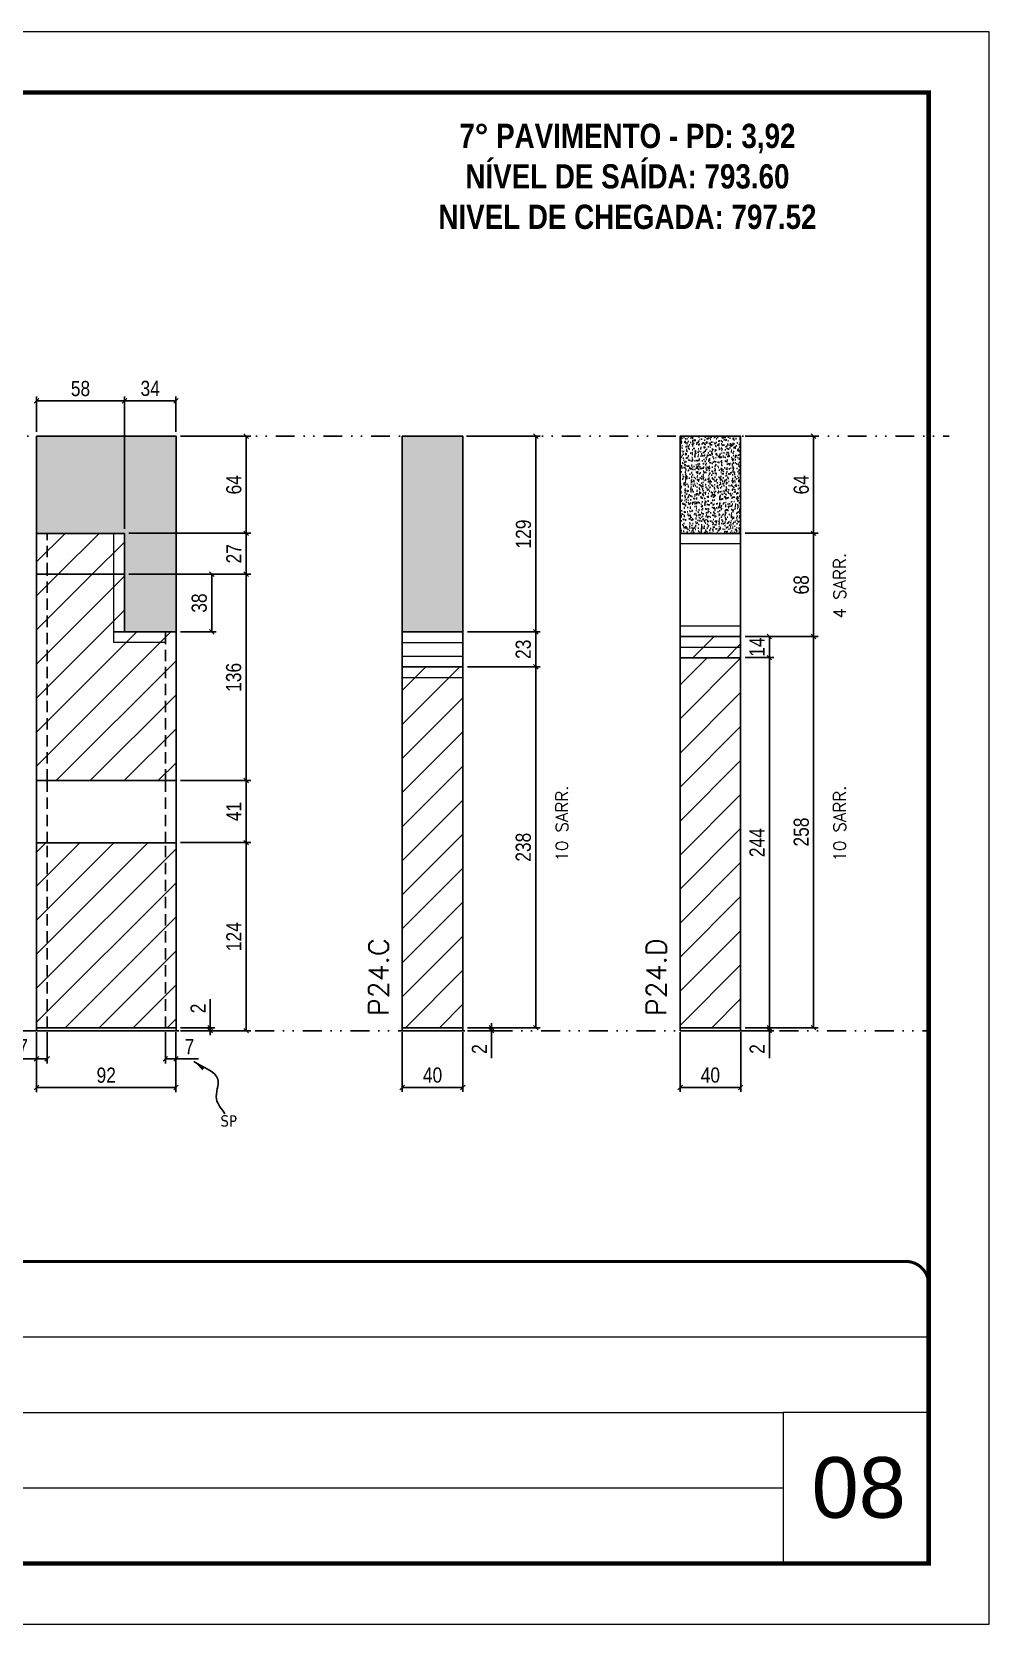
# Model space of a CAD drawing. Extents: x 28748 to 35002, y 14885 to 43501.
# Drawn here: x 34370 to 35002, y 41302 to 42352 of the extents above; entities that cross this region are included whole.
import ezdxf

# ---------------------------------------------------------------- set-up
doc = ezdxf.new("R2010")
doc.units = 0
for name, pattern in [('CONTINUO', [0]), ('DASHED', [0.75, 0.5, -0.25]), ('DIVIDE2', [0.625, 0.25, -0.125, 0, -0.125, 0, -0.125]), ('HIDDEN', [0.375, 0.25, -0.125])]:
    doc.linetypes.add(name, pattern=pattern)
for name, color, linetype, lineweight in [('CARIMBO', 255, 'Continuous', 9), ('Folhas', 255, 'Continuous', 9), ('Hachura', 251, 'Continuous', 9), ('Sarr 2.2x7', 40, 'Continuous', 9), ('SARRAFO DE PRESSAO', 251, 'DASHED', 9), ('Texto Seção', 7, 'Continuous', 15)]:
    doc.layers.add(name, color=color, linetype=linetype, lineweight=lineweight)
for name, color, linetype in [('COTA', 241, 'Continuous'), ('NOMENCLATURA', 7, 'Continuous'), ('Nível', 160, 'Continuous'), ('Painéis', 200, 'Continuous'), ('SARR_2.2x7', 40, 'Continuous'), ('Sarrafo de Pressão', 42, 'HIDDEN'), ('texto', 7, 'Continuous')]:
    doc.layers.add(name, color=color, linetype=linetype)
doc.styles.add('ARIAL', font='arial.ttf')
doc.styles.add('COTA TECNICA', font='techl___.ttf', dxfattribs={"height": 10})
doc.styles.add('COTA TECNICA-50', font='techl___.ttf', dxfattribs={"height": 10})
doc.styles.add('REGUA-120', font='ROMANS.shx', dxfattribs={"height": 15})
doc.styles.add('ROMANC', font='techb___.ttf', dxfattribs={"height": 2.5})
doc.styles.add('ROMANS', font='romans.shx')
doc.styles.get("Standard").update_dxf_attribs({"font": 'arial.ttf'})
doc.dimstyles.new('COTA PAINEL-50', dxfattribs={"dimtxt": 10, "dimasz": 3, "dimexe": 3, "dimexo": 3, "dimgap": 3, "dimtad": 1, "dimdec": 1, "dimzin": 12, "dimdsep": 46, "dimtxsty": 'COTA TECNICA-50', "dimblk1": 'OBLIQUE', "dimblk2": 'OBLIQUE', "dimsah": 1, "dimcen": 0.9, "dimclrd": 4, "dimclre": 4, "dimclrt": 240, "dimadec": 1, "dimazin": 3, "dimtfac": 1, "dimtdec": 1, "dimtmove": 0, "dimatfit": 3, "dimfxl": 1, "dimtolj": 1, "dimtzin": 12, "dimarcsym": 0})
doc.dimstyles.new('PAINEL', dxfattribs={"dimtxt": 10, "dimasz": 3, "dimexe": 3, "dimexo": 3, "dimgap": 3, "dimtad": 1, "dimdec": 1, "dimzin": 12, "dimdsep": 46, "dimtxsty": 'COTA TECNICA', "dimblk1": 'OBLIQUE', "dimblk2": 'OBLIQUE', "dimsah": 1, "dimcen": 0.9, "dimclrd": 4, "dimclre": 4, "dimclrt": 240, "dimadec": 1, "dimazin": 3, "dimtfac": 1, "dimtdec": 1, "dimtmove": 0, "dimatfit": 3, "dimfxl": 1, "dimtolj": 1, "dimtzin": 12, "dimarcsym": 0})
doc.dimstyles.get("Standard").update_dxf_attribs({"dimtxt": 0.18, "dimasz": 0.18, "dimexe": 0.18, "dimexo": 0.0625, "dimgap": 0.09, "dimtad": 0, "dimtih": 1, "dimtoh": 1, "dimdec": 4, "dimzin": 0, "dimdsep": 46, "dimtxsty": 'Standard', "dimcen": 0.09, "dimadec": 0, "dimazin": 0, "dimtfac": 1, "dimtdec": 4, "dimtofl": 0, "dimtmove": 0, "dimatfit": 3, "dimfxl": 1, "dimtolj": 1, "dimtzin": 0, "dimarcsym": 0})
pattern_1 = [(45, (-100272.658, 8260.539), (-11.2253202, 11.2253202), [])]
pattern_2 = [(45, (0, 41), (-11.22532, 11.22532), [])]

# ---------------------------------------------------------------- blocks, each defined once
blk = doc.blocks.new('9999999999')
at = {"color": 30, "linetype": 'CONTINUO'}
for p, q in [((98564.6, 34379.6), (99584, 34379.6)), ((98564.6, 34329.8), (99488, 34329.8)), ((99584, 34329.8), (99488, 34329.8)), ((99488, 34329.8), (99488, 34230.2)), ((98564.6, 34280), (99488, 34280))]:
    blk.add_line(p, q, dxfattribs=at)
at = {"color": 30, "linetype": 'CONTINUO', "const_width": 2}
blk.add_lwpolyline([(99584, 34230.2), (99584, 34414.4, 0.414214), (99569, 34429.4), (98229, 34429.4, 0.414214), (98214, 34414.4), (98214, 34245.2, 0.414214), (98229, 34230.2), (99584, 34230.2)], format="xyb", dxfattribs=at)
at = {"layer": 'Folhas'}
blk.add_lwpolyline([(98139, 34190.2), (99624, 34190.2), (99624, 35240.2), (98139, 35240.2)], close=True, dxfattribs=at)
at = {"layer": 'Folhas', "color": 30, "const_width": 3}
blk.add_lwpolyline([(98214, 34230.2), (99584, 34230.2), (99584, 35200.2), (98214, 35200.2)], close=True, dxfattribs=at)
blk = doc.blocks.new('_Oblique')
at = {"color": 0, "linetype": 'ByBlock', "lineweight": -2}
blk.add_line((-0.5, -0.5), (0.5, 0.5), dxfattribs=at)
blk = doc.blocks.new('*D225')
at = {"layer": 'COTA', "color": 4, "lineweight": -2, "transparency": 16777216}
for p, q in [((34373.3, 41692.5), (34373.3, 41653)), ((34465.3, 41692.5), (34465.3, 41653)), ((34373.3, 41656), (34465.3, 41656))]:
    blk.add_line(p, q, dxfattribs=at)
at = {"layer": 'Defpoints', "color": 0, "transparency": 16777216}
for p in [(34373.3, 41695.5), (34465.3, 41695.5), (34465.3, 41656)]:
    blk.add_point(p, dxfattribs=at)
at = {"layer": 'COTA', "color": 4, "lineweight": -2, "transparency": 16777216, "xscale": 3, "yscale": 3, "zscale": 3, "rotation": 180}
blk.add_blockref('_Oblique', (34373.3, 41656), dxfattribs=at)
at = {"layer": 'COTA', "color": 4, "lineweight": -2, "transparency": 16777216, "xscale": 3, "yscale": 3, "zscale": 3}
blk.add_blockref('_Oblique', (34465.3, 41656), dxfattribs=at)
at = {"layer": 'COTA', "color": 240, "transparency": 16777216, "insert": (34419.3, 41664.1), "char_height": 10, "attachment_point": 5, "style": 'COTA TECNICA'}
blk.add_mtext('\\A1;92', dxfattribs=at)
blk = doc.blocks.new('*D177')
at = {"layer": 'COTA', "color": 4, "lineweight": -2, "transparency": 16777216}
for p, q in [((34373.3, 41690.5), (34373.3, 41671.9)), ((34380.3, 41692.5), (34380.3, 41671.9)), ((34373.3, 41674.9), (34358.6, 41674.9)), ((34380.3, 41674.9), (34373.3, 41674.9))]:
    blk.add_line(p, q, dxfattribs=at)
at = {"layer": 'Defpoints', "color": 0, "transparency": 16777216}
for p in [(34373.3, 41693.5), (34380.3, 41695.5), (34373.3, 41674.9)]:
    blk.add_point(p, dxfattribs=at)
at = {"layer": 'COTA', "color": 4, "lineweight": -2, "transparency": 16777216, "xscale": 3, "yscale": 3, "zscale": 3, "rotation": 180}
blk.add_blockref('_Oblique', (34373.3, 41674.9), dxfattribs=at)
at = {"layer": 'COTA', "color": 4, "lineweight": -2, "transparency": 16777216, "xscale": 3, "yscale": 3, "zscale": 3}
blk.add_blockref('_Oblique', (34380.3, 41674.9), dxfattribs=at)
at = {"layer": 'COTA', "color": 240, "transparency": 16777216, "insert": (34364.5, 41683), "char_height": 10, "attachment_point": 5, "style": 'COTA TECNICA-50'}
blk.add_mtext('\\A1;7', dxfattribs=at)
blk = doc.blocks.new('*D178')
at = {"layer": 'COTA', "color": 4, "lineweight": -2, "transparency": 16777216}
for p, q in [((34458.3, 41692.5), (34458.3, 41671.9)), ((34465.3, 41690.5), (34465.3, 41671.9)), ((34458.3, 41674.9), (34465.3, 41674.9)), ((34465.3, 41674.9), (34480.1, 41674.9))]:
    blk.add_line(p, q, dxfattribs=at)
at = {"layer": 'Defpoints', "color": 0, "transparency": 16777216}
for p in [(34458.3, 41695.5), (34465.3, 41693.5), (34465.3, 41674.9)]:
    blk.add_point(p, dxfattribs=at)
at = {"layer": 'COTA', "color": 4, "lineweight": -2, "transparency": 16777216, "xscale": 3, "yscale": 3, "zscale": 3, "rotation": 180}
blk.add_blockref('_Oblique', (34458.3, 41674.9), dxfattribs=at)
at = {"layer": 'COTA', "color": 4, "lineweight": -2, "transparency": 16777216, "xscale": 3, "yscale": 3, "zscale": 3}
blk.add_blockref('_Oblique', (34465.3, 41674.9), dxfattribs=at)
at = {"layer": 'COTA', "color": 240, "transparency": 16777216, "insert": (34474.2, 41683), "char_height": 10, "attachment_point": 5, "style": 'COTA TECNICA-50'}
blk.add_mtext('\\A1;7', dxfattribs=at)
blk = doc.blocks.new('*D181')
at = {"layer": 'COTA', "color": 4, "lineweight": -2, "transparency": 16777216}
for p, q in [((34468.3, 41817.5), (34514.6, 41817.5)), ((34511.6, 41693.5), (34511.6, 41817.5)), ((34468.3, 41693.5), (34514.6, 41693.5))]:
    blk.add_line(p, q, dxfattribs=at)
at = {"layer": 'Defpoints', "color": 0, "transparency": 16777216}
for p in [(34465.3, 41817.5), (34511.6, 41817.5), (34465.3, 41693.5)]:
    blk.add_point(p, dxfattribs=at)
at = {"layer": 'COTA', "color": 4, "lineweight": -2, "transparency": 16777216, "xscale": 3, "yscale": 3, "zscale": 3}
for p, rotation in [((34511.6, 41817.5), 90), ((34511.6, 41693.5), 270)]:
    blk.add_blockref('_Oblique', p, dxfattribs=dict(at, rotation=rotation))
at = {"layer": 'COTA', "color": 240, "transparency": 16777216, "insert": (34503.5, 41755.5), "char_height": 10, "attachment_point": 5, "rotation": 90, "style": 'COTA TECNICA-50'}
blk.add_mtext('\\A1;124', dxfattribs=at)
blk = doc.blocks.new('*D182')
at = {"layer": 'COTA', "color": 4, "lineweight": -2, "transparency": 16777216}
for p, q in [((34487.9, 41695.5), (34487.9, 41714.3)), ((34468.3, 41695.5), (34490.9, 41695.5)), ((34468.3, 41693.5), (34490.9, 41693.5)), ((34487.9, 41693.5), (34487.9, 41695.5)), ((34487.9, 41693.5), (34487.9, 41690.5))]:
    blk.add_line(p, q, dxfattribs=at)
at = {"layer": 'Defpoints', "color": 0, "transparency": 16777216}
for p in [(34465.3, 41695.5), (34465.3, 41693.5), (34487.9, 41693.5)]:
    blk.add_point(p, dxfattribs=at)
at = {"layer": 'COTA', "color": 4, "lineweight": -2, "transparency": 16777216, "xscale": 3, "yscale": 3, "zscale": 3}
for p, rotation in [((34487.9, 41695.5), 270), ((34487.9, 41693.5), 90)]:
    blk.add_blockref('_Oblique', p, dxfattribs=dict(at, rotation=rotation))
at = {"layer": 'COTA', "color": 240, "transparency": 16777216, "insert": (34479.9, 41708.2), "char_height": 10, "attachment_point": 5, "rotation": 90, "style": 'COTA TECNICA-50'}
blk.add_mtext('\\A1;2', dxfattribs=at)
blk = doc.blocks.new('*D1444')
at = {"layer": 'COTA', "color": 4, "linetype": 'ByBlock', "lineweight": -2, "transparency": 16777216}
for p, q in [((34468.3, 41994.5), (34514.6, 41994.5)), ((34511.6, 41858.5), (34511.6, 41994.5)), ((34468.3, 41858.5), (34514.6, 41858.5))]:
    blk.add_line(p, q, dxfattribs=at)
at = {"layer": 'Defpoints', "color": 0, "linetype": 'ByBlock', "transparency": 16777216}
for p in [(34465.3, 41994.5), (34511.6, 41994.5), (34465.3, 41858.5)]:
    blk.add_point(p, dxfattribs=at)
at = {"layer": 'COTA', "color": 4, "linetype": 'ByBlock', "lineweight": -2, "transparency": 16777216, "xscale": 3, "yscale": 3, "zscale": 3}
for p, rotation in [((34511.6, 41994.5), 90), ((34511.6, 41858.5), 270)]:
    blk.add_blockref('_Oblique', p, dxfattribs=dict(at, rotation=rotation))
at = {"layer": 'COTA', "color": 240, "linetype": 'ByBlock', "transparency": 16777216, "insert": (34503.4, 41926.5), "char_height": 10, "attachment_point": 5, "rotation": 90, "style": 'COTA TECNICA'}
blk.add_mtext('\\A1;136', dxfattribs=at)
blk = doc.blocks.new('*D186')
at = {"layer": 'COTA', "color": 4, "lineweight": -2, "transparency": 16777216}
for p, q in [((34614.6, 41692.5), (34614.6, 41653.1)), ((34654.6, 41692.5), (34654.6, 41653.1)), ((34614.6, 41656.1), (34654.6, 41656.1))]:
    blk.add_line(p, q, dxfattribs=at)
at = {"layer": 'Defpoints', "color": 0, "transparency": 16777216}
for p in [(34614.6, 41695.5), (34654.6, 41695.5), (34654.6, 41656.1)]:
    blk.add_point(p, dxfattribs=at)
at = {"layer": 'COTA', "color": 4, "lineweight": -2, "transparency": 16777216, "xscale": 3, "yscale": 3, "zscale": 3, "rotation": 180}
blk.add_blockref('_Oblique', (34614.6, 41656.1), dxfattribs=at)
at = {"layer": 'COTA', "color": 4, "lineweight": -2, "transparency": 16777216, "xscale": 3, "yscale": 3, "zscale": 3}
blk.add_blockref('_Oblique', (34654.6, 41656.1), dxfattribs=at)
at = {"layer": 'COTA', "color": 240, "transparency": 16777216, "insert": (34634.6, 41664.2), "char_height": 10, "attachment_point": 5, "style": 'COTA TECNICA'}
blk.add_mtext('\\A1;40', dxfattribs=at)
blk = doc.blocks.new('*D187')
at = {"layer": 'COTA', "color": 4, "lineweight": -2, "transparency": 16777216}
for p, q in [((34657.6, 42085.5), (34705.7, 42085.5)), ((34702.7, 41956.5), (34702.7, 42085.5)), ((34657.6, 41956.5), (34705.7, 41956.5))]:
    blk.add_line(p, q, dxfattribs=at)
at = {"layer": 'Defpoints', "color": 0, "transparency": 16777216}
for p in [(34654.6, 42085.5), (34702.7, 42085.5), (34654.6, 41956.5)]:
    blk.add_point(p, dxfattribs=at)
at = {"layer": 'COTA', "color": 4, "lineweight": -2, "transparency": 16777216, "xscale": 3, "yscale": 3, "zscale": 3}
for p, rotation in [((34702.7, 42085.5), 90), ((34702.7, 41956.5), 270)]:
    blk.add_blockref('_Oblique', p, dxfattribs=dict(at, rotation=rotation))
at = {"layer": 'COTA', "color": 240, "transparency": 16777216, "insert": (34694.6, 42021), "char_height": 10, "attachment_point": 5, "rotation": 90, "style": 'COTA TECNICA'}
blk.add_mtext('\\A1;129', dxfattribs=at)
blk = doc.blocks.new('*D188')
at = {"layer": 'COTA', "color": 4, "linetype": 'ByBlock', "lineweight": -2, "transparency": 16777216}
for p, q in [((34657.6, 41933.5), (34705.7, 41933.5)), ((34702.7, 41695.5), (34702.7, 41933.5)), ((34657.6, 41695.5), (34705.7, 41695.5))]:
    blk.add_line(p, q, dxfattribs=at)
at = {"layer": 'Defpoints', "color": 0, "linetype": 'ByBlock', "transparency": 16777216}
for p in [(34654.6, 41933.5), (34702.7, 41933.5), (34654.6, 41695.5)]:
    blk.add_point(p, dxfattribs=at)
at = {"layer": 'COTA', "color": 4, "linetype": 'ByBlock', "lineweight": -2, "transparency": 16777216, "xscale": 3, "yscale": 3, "zscale": 3}
for p, rotation in [((34702.7, 41933.5), 90), ((34702.7, 41695.5), 270)]:
    blk.add_blockref('_Oblique', p, dxfattribs=dict(at, rotation=rotation))
at = {"layer": 'COTA', "color": 240, "linetype": 'ByBlock', "transparency": 16777216, "insert": (34694.5, 41814.5), "char_height": 10, "attachment_point": 5, "rotation": 90, "style": 'COTA TECNICA'}
blk.add_mtext('\\A1;238', dxfattribs=at)
blk = doc.blocks.new('*D1445')
at = {"layer": 'COTA', "color": 4, "linetype": 'ByBlock', "lineweight": -2, "transparency": 16777216}
for p, q in [((34673.5, 41695.5), (34673.5, 41698.5)), ((34657.6, 41695.5), (34676.5, 41695.5)), ((34657.6, 41693.5), (34676.5, 41693.5)), ((34673.5, 41695.5), (34673.5, 41693.5)), ((34673.5, 41693.5), (34673.5, 41675.3))]:
    blk.add_line(p, q, dxfattribs=at)
at = {"layer": 'Defpoints', "color": 0, "linetype": 'ByBlock', "transparency": 16777216}
for p in [(34654.6, 41695.5), (34654.6, 41693.5), (34673.5, 41693.5)]:
    blk.add_point(p, dxfattribs=at)
at = {"layer": 'COTA', "color": 4, "linetype": 'ByBlock', "lineweight": -2, "transparency": 16777216, "xscale": 3, "yscale": 3, "zscale": 3}
for p, rotation in [((34673.5, 41695.5), 270), ((34673.5, 41693.5), 90)]:
    blk.add_blockref('_Oblique', p, dxfattribs=dict(at, rotation=rotation))
at = {"layer": 'COTA', "color": 240, "linetype": 'ByBlock', "transparency": 16777216, "insert": (34665.5, 41681.4), "char_height": 10, "attachment_point": 5, "rotation": 90, "style": 'COTA TECNICA'}
blk.add_mtext('\\A1;2', dxfattribs=at)
blk = doc.blocks.new('*D189')
at = {"layer": 'COTA', "color": 4, "lineweight": -2, "transparency": 16777216}
for p, q in [((34797.9, 41692.5), (34797.9, 41653.1)), ((34837.9, 41692.5), (34837.9, 41653.1)), ((34797.9, 41656.1), (34837.9, 41656.1))]:
    blk.add_line(p, q, dxfattribs=at)
at = {"layer": 'Defpoints', "color": 0, "transparency": 16777216}
for p in [(34797.9, 41695.5), (34837.9, 41695.5), (34837.9, 41656.1)]:
    blk.add_point(p, dxfattribs=at)
at = {"layer": 'COTA', "color": 4, "lineweight": -2, "transparency": 16777216, "xscale": 3, "yscale": 3, "zscale": 3, "rotation": 180}
blk.add_blockref('_Oblique', (34797.9, 41656.1), dxfattribs=at)
at = {"layer": 'COTA', "color": 4, "lineweight": -2, "transparency": 16777216, "xscale": 3, "yscale": 3, "zscale": 3}
blk.add_blockref('_Oblique', (34837.9, 41656.1), dxfattribs=at)
at = {"layer": 'COTA', "color": 240, "transparency": 16777216, "insert": (34817.9, 41664.2), "char_height": 10, "attachment_point": 5, "style": 'COTA TECNICA'}
blk.add_mtext('\\A1;40', dxfattribs=at)
blk = doc.blocks.new('*D190')
at = {"layer": 'COTA', "color": 4, "lineweight": -2, "transparency": 16777216}
for p, q in [((34840.9, 42085.5), (34889, 42085.5)), ((34886, 42021.5), (34886, 42085.5)), ((34840.9, 42021.5), (34889, 42021.5))]:
    blk.add_line(p, q, dxfattribs=at)
at = {"layer": 'Defpoints', "color": 0, "transparency": 16777216}
for p in [(34837.9, 42085.5), (34886, 42085.5), (34837.9, 42021.5)]:
    blk.add_point(p, dxfattribs=at)
at = {"layer": 'COTA', "color": 4, "lineweight": -2, "transparency": 16777216, "xscale": 3, "yscale": 3, "zscale": 3}
for p, rotation in [((34886, 42085.5), 90), ((34886, 42021.5), 270)]:
    blk.add_blockref('_Oblique', p, dxfattribs=dict(at, rotation=rotation))
at = {"layer": 'COTA', "color": 240, "transparency": 16777216, "insert": (34877.9, 42053.5), "char_height": 10, "attachment_point": 5, "rotation": 90, "style": 'COTA TECNICA'}
blk.add_mtext('\\A1;64', dxfattribs=at)
blk = doc.blocks.new('*D191')
at = {"layer": 'COTA', "color": 4, "linetype": 'ByBlock', "lineweight": -2, "transparency": 16777216}
for p, q in [((34840.9, 41953.5), (34889, 41953.5)), ((34886, 41695.5), (34886, 41953.5)), ((34840.9, 41695.5), (34889, 41695.5))]:
    blk.add_line(p, q, dxfattribs=at)
at = {"layer": 'Defpoints', "color": 0, "linetype": 'ByBlock', "transparency": 16777216}
for p in [(34837.9, 41953.5), (34886, 41953.5), (34837.9, 41695.5)]:
    blk.add_point(p, dxfattribs=at)
at = {"layer": 'COTA', "color": 4, "linetype": 'ByBlock', "lineweight": -2, "transparency": 16777216, "xscale": 3, "yscale": 3, "zscale": 3}
for p, rotation in [((34886, 41953.5), 90), ((34886, 41695.5), 270)]:
    blk.add_blockref('_Oblique', p, dxfattribs=dict(at, rotation=rotation))
at = {"layer": 'COTA', "color": 240, "linetype": 'ByBlock', "transparency": 16777216, "insert": (34877.9, 41824.5), "char_height": 10, "attachment_point": 5, "rotation": 90, "style": 'COTA TECNICA'}
blk.add_mtext('\\A1;258', dxfattribs=at)
blk = doc.blocks.new('*D1446')
at = {"layer": 'COTA', "color": 4, "linetype": 'ByBlock', "lineweight": -2, "transparency": 16777216}
for p, q in [((34856.8, 41695.5), (34856.8, 41698.5)), ((34840.9, 41695.5), (34859.8, 41695.5)), ((34840.9, 41693.5), (34859.8, 41693.5)), ((34856.8, 41695.5), (34856.8, 41693.5)), ((34856.8, 41693.5), (34856.8, 41675.3))]:
    blk.add_line(p, q, dxfattribs=at)
at = {"layer": 'Defpoints', "color": 0, "linetype": 'ByBlock', "transparency": 16777216}
for p in [(34837.9, 41695.5), (34837.9, 41693.5), (34856.8, 41693.5)]:
    blk.add_point(p, dxfattribs=at)
at = {"layer": 'COTA', "color": 4, "linetype": 'ByBlock', "lineweight": -2, "transparency": 16777216, "xscale": 3, "yscale": 3, "zscale": 3}
for p, rotation in [((34856.8, 41695.5), 270), ((34856.8, 41693.5), 90)]:
    blk.add_blockref('_Oblique', p, dxfattribs=dict(at, rotation=rotation))
at = {"layer": 'COTA', "color": 240, "linetype": 'ByBlock', "transparency": 16777216, "insert": (34848.8, 41681.4), "char_height": 10, "attachment_point": 5, "rotation": 90, "style": 'COTA TECNICA'}
blk.add_mtext('\\A1;2', dxfattribs=at)
blk = doc.blocks.new('*D1447')
at = {"layer": 'COTA', "color": 4, "linetype": 'ByBlock', "lineweight": -2, "transparency": 16777216}
for p, q in [((34840.9, 41939.5), (34859.8, 41939.5)), ((34856.8, 41695.5), (34856.8, 41939.5)), ((34840.9, 41695.5), (34859.8, 41695.5))]:
    blk.add_line(p, q, dxfattribs=at)
at = {"layer": 'Defpoints', "color": 0, "linetype": 'ByBlock', "transparency": 16777216}
for p in [(34837.9, 41939.5), (34856.8, 41939.5), (34837.9, 41695.5)]:
    blk.add_point(p, dxfattribs=at)
at = {"layer": 'COTA', "color": 4, "linetype": 'ByBlock', "lineweight": -2, "transparency": 16777216, "xscale": 3, "yscale": 3, "zscale": 3}
for p, rotation in [((34856.8, 41939.5), 90), ((34856.8, 41695.5), 270)]:
    blk.add_blockref('_Oblique', p, dxfattribs=dict(at, rotation=rotation))
at = {"layer": 'COTA', "color": 240, "linetype": 'ByBlock', "transparency": 16777216, "insert": (34848.7, 41817.5), "char_height": 10, "attachment_point": 5, "rotation": 90, "style": 'COTA TECNICA'}
blk.add_mtext('\\A1;244', dxfattribs=at)
blk = doc.blocks.new('*D1448')
at = {"layer": 'COTA', "color": 4, "linetype": 'ByBlock', "lineweight": -2, "transparency": 16777216}
for p, q in [((34840.9, 41953.5), (34859.8, 41953.5)), ((34856.8, 41939.5), (34856.8, 41953.5)), ((34840.9, 41939.5), (34859.8, 41939.5))]:
    blk.add_line(p, q, dxfattribs=at)
at = {"layer": 'Defpoints', "color": 0, "linetype": 'ByBlock', "transparency": 16777216}
for p in [(34837.9, 41953.5), (34856.8, 41953.5), (34837.9, 41939.5)]:
    blk.add_point(p, dxfattribs=at)
at = {"layer": 'COTA', "color": 4, "linetype": 'ByBlock', "lineweight": -2, "transparency": 16777216, "xscale": 3, "yscale": 3, "zscale": 3}
for p, rotation in [((34856.8, 41953.5), 90), ((34856.8, 41939.5), 270)]:
    blk.add_blockref('_Oblique', p, dxfattribs=dict(at, rotation=rotation))
at = {"layer": 'COTA', "color": 240, "linetype": 'ByBlock', "transparency": 16777216, "insert": (34848.7, 41946.5), "char_height": 10, "attachment_point": 5, "rotation": 90, "style": 'COTA TECNICA'}
blk.add_mtext('\\A1;14', dxfattribs=at)
blk = doc.blocks.new('*D2123')
at = {"layer": 'COTA', "color": 4, "lineweight": -2, "transparency": 16777216}
for p, q in [((34468.3, 42085.5), (34514.6, 42085.5)), ((34511.6, 42021.5), (34511.6, 42085.5)), ((34434.3, 42021.5), (34514.6, 42021.5))]:
    blk.add_line(p, q, dxfattribs=at)
at = {"layer": 'Defpoints', "color": 0, "transparency": 16777216}
for p in [(34465.3, 42085.5), (34511.6, 42085.5), (34431.3, 42021.5)]:
    blk.add_point(p, dxfattribs=at)
at = {"layer": 'COTA', "color": 4, "lineweight": -2, "transparency": 16777216, "xscale": 3, "yscale": 3, "zscale": 3}
for p, rotation in [((34511.6, 42085.5), 90), ((34511.6, 42021.5), 270)]:
    blk.add_blockref('_Oblique', p, dxfattribs=dict(at, rotation=rotation))
at = {"layer": 'COTA', "color": 240, "transparency": 16777216, "insert": (34503.5, 42053.5), "char_height": 10, "attachment_point": 5, "rotation": 90, "style": 'COTA TECNICA'}
blk.add_mtext('\\A1;64', dxfattribs=at)
blk = doc.blocks.new('*D2125')
at = {"layer": 'COTA', "color": 4, "lineweight": -2, "transparency": 16777216}
for p, q in [((34840.9, 42021.5), (34889, 42021.5)), ((34886, 42021.5), (34886, 41953.5)), ((34840.9, 41953.5), (34889, 41953.5))]:
    blk.add_line(p, q, dxfattribs=at)
at = {"layer": 'Defpoints', "color": 0, "transparency": 16777216}
for p in [(34837.9, 42021.5), (34837.9, 41953.5), (34886, 41953.5)]:
    blk.add_point(p, dxfattribs=at)
at = {"layer": 'COTA', "color": 4, "lineweight": -2, "transparency": 16777216, "xscale": 3, "yscale": 3, "zscale": 3}
for p, rotation in [((34886, 42021.5), 90), ((34886, 41953.5), 270)]:
    blk.add_blockref('_Oblique', p, dxfattribs=dict(at, rotation=rotation))
at = {"layer": 'COTA', "color": 240, "transparency": 16777216, "insert": (34877.9, 41987.5), "char_height": 10, "attachment_point": 5, "rotation": 90, "style": 'COTA TECNICA'}
blk.add_mtext('\\A1;68', dxfattribs=at)
blk = doc.blocks.new('*D2235')
at = {"layer": 'COTA', "color": 4, "lineweight": -2, "transparency": 16777216}
for p, q in [((34434.3, 42021.5), (34514.6, 42021.5)), ((34511.6, 42021.5), (34511.6, 41994.5)), ((34468.3, 41994.5), (34514.6, 41994.5))]:
    blk.add_line(p, q, dxfattribs=at)
at = {"layer": 'Defpoints', "color": 0, "transparency": 16777216}
for p in [(34431.3, 42021.5), (34465.3, 41994.5), (34511.6, 41994.5)]:
    blk.add_point(p, dxfattribs=at)
at = {"layer": 'COTA', "color": 4, "lineweight": -2, "transparency": 16777216, "xscale": 3, "yscale": 3, "zscale": 3}
for p, rotation in [((34511.6, 42021.5), 90), ((34511.6, 41994.5), 270)]:
    blk.add_blockref('_Oblique', p, dxfattribs=dict(at, rotation=rotation))
at = {"layer": 'COTA', "color": 240, "transparency": 16777216, "insert": (34503.5, 42008), "char_height": 10, "attachment_point": 5, "rotation": 90, "style": 'COTA TECNICA'}
blk.add_mtext('\\A1;27', dxfattribs=at)
blk = doc.blocks.new('*D2236')
at = {"layer": 'COTA', "color": 4, "lineweight": -2, "transparency": 16777216}
for p, q in [((34434.3, 41994.5), (34491.9, 41994.5)), ((34488.9, 41994.5), (34488.9, 41956.5)), ((34468.3, 41956.5), (34491.9, 41956.5))]:
    blk.add_line(p, q, dxfattribs=at)
at = {"layer": 'Defpoints', "color": 0, "transparency": 16777216}
for p in [(34431.3, 41994.5), (34465.3, 41956.5), (34488.9, 41956.5)]:
    blk.add_point(p, dxfattribs=at)
at = {"layer": 'COTA', "color": 4, "lineweight": -2, "transparency": 16777216, "xscale": 3, "yscale": 3, "zscale": 3}
for p, rotation in [((34488.9, 41994.5), 90), ((34488.9, 41956.5), 270)]:
    blk.add_blockref('_Oblique', p, dxfattribs=dict(at, rotation=rotation))
at = {"layer": 'COTA', "color": 240, "transparency": 16777216, "insert": (34480.7, 41975.5), "char_height": 10, "attachment_point": 5, "rotation": 90, "style": 'COTA TECNICA'}
blk.add_mtext('\\A1;38', dxfattribs=at)
blk = doc.blocks.new('*D2237')
at = {"layer": 'COTA', "color": 4, "lineweight": -2, "transparency": 16777216}
for p, q in [((34431.3, 42024.5), (34431.3, 42111.8)), ((34431.3, 42108.8), (34465.3, 42108.8)), ((34465.3, 42088.5), (34465.3, 42111.8))]:
    blk.add_line(p, q, dxfattribs=at)
at = {"layer": 'Defpoints', "color": 0, "transparency": 16777216}
for p in [(34465.3, 42108.8), (34465.3, 42085.5), (34431.3, 42021.5)]:
    blk.add_point(p, dxfattribs=at)
at = {"layer": 'COTA', "color": 4, "lineweight": -2, "transparency": 16777216, "xscale": 3, "yscale": 3, "zscale": 3, "rotation": 180}
blk.add_blockref('_Oblique', (34431.3, 42108.8), dxfattribs=at)
at = {"layer": 'COTA', "color": 4, "lineweight": -2, "transparency": 16777216, "xscale": 3, "yscale": 3, "zscale": 3}
blk.add_blockref('_Oblique', (34465.3, 42108.8), dxfattribs=at)
at = {"layer": 'COTA', "color": 240, "transparency": 16777216, "insert": (34448.3, 42117), "char_height": 10, "attachment_point": 5, "style": 'COTA TECNICA'}
blk.add_mtext('\\A1;34', dxfattribs=at)
blk = doc.blocks.new('*D2238')
at = {"layer": 'COTA', "color": 4, "lineweight": -2, "transparency": 16777216}
for p, q in [((34373.3, 42088.5), (34373.3, 42111.8)), ((34373.3, 42108.8), (34431.3, 42108.8)), ((34431.3, 42024.5), (34431.3, 42111.8))]:
    blk.add_line(p, q, dxfattribs=at)
at = {"layer": 'Defpoints', "color": 0, "transparency": 16777216}
for p in [(34431.3, 42108.8), (34373.3, 42085.5), (34431.3, 42021.5)]:
    blk.add_point(p, dxfattribs=at)
at = {"layer": 'COTA', "color": 4, "lineweight": -2, "transparency": 16777216, "xscale": 3, "yscale": 3, "zscale": 3, "rotation": 180}
blk.add_blockref('_Oblique', (34373.3, 42108.8), dxfattribs=at)
at = {"layer": 'COTA', "color": 4, "lineweight": -2, "transparency": 16777216, "xscale": 3, "yscale": 3, "zscale": 3}
blk.add_blockref('_Oblique', (34431.3, 42108.8), dxfattribs=at)
at = {"layer": 'COTA', "color": 240, "transparency": 16777216, "insert": (34402.3, 42116.9), "char_height": 10, "attachment_point": 5, "style": 'COTA TECNICA'}
blk.add_mtext('\\A1;58', dxfattribs=at)
blk = doc.blocks.new('*D2415')
at = {"layer": 'COTA', "color": 4, "lineweight": -2, "transparency": 16777216}
for p, q in [((34468.6, 41858.5), (34514.6, 41858.5)), ((34511.6, 41858.5), (34511.6, 41817.5)), ((34468.3, 41817.5), (34514.6, 41817.5))]:
    blk.add_line(p, q, dxfattribs=at)
at = {"layer": 'Defpoints', "color": 0, "transparency": 16777216}
for p in [(34465.6, 41858.5), (34465.3, 41817.5), (34511.6, 41817.5)]:
    blk.add_point(p, dxfattribs=at)
at = {"layer": 'COTA', "color": 4, "lineweight": -2, "transparency": 16777216, "xscale": 3, "yscale": 3, "zscale": 3}
for p, rotation in [((34511.6, 41858.5), 90), ((34511.6, 41817.5), 270)]:
    blk.add_blockref('_Oblique', p, dxfattribs=dict(at, rotation=rotation))
at = {"layer": 'COTA', "color": 240, "transparency": 16777216, "insert": (34503.5, 41838), "char_height": 10, "attachment_point": 5, "rotation": 90, "style": 'COTA TECNICA'}
blk.add_mtext('\\A1;41', dxfattribs=at)
blk = doc.blocks.new('*D2416')
at = {"layer": 'COTA', "color": 4, "lineweight": -2, "transparency": 16777216}
for p, q in [((34657.6, 41956.5), (34705.7, 41956.5)), ((34702.7, 41956.5), (34702.7, 41933.5)), ((34657.6, 41933.5), (34705.7, 41933.5))]:
    blk.add_line(p, q, dxfattribs=at)
at = {"layer": 'Defpoints', "color": 0, "transparency": 16777216}
for p in [(34654.6, 41956.5), (34654.6, 41933.5), (34702.7, 41933.5)]:
    blk.add_point(p, dxfattribs=at)
at = {"layer": 'COTA', "color": 4, "lineweight": -2, "transparency": 16777216, "xscale": 3, "yscale": 3, "zscale": 3}
for p, rotation in [((34702.7, 41956.5), 90), ((34702.7, 41933.5), 270)]:
    blk.add_blockref('_Oblique', p, dxfattribs=dict(at, rotation=rotation))
at = {"layer": 'COTA', "color": 240, "transparency": 16777216, "insert": (34694.5, 41945), "char_height": 10, "attachment_point": 5, "rotation": 90, "style": 'COTA TECNICA'}
blk.add_mtext('\\A1;23', dxfattribs=at)

msp = doc.modelspace()

# ---------------------------------------------------------------- hatches: boundary and pattern name
at = {"layer": 'COTA', "linetype": 'ByBlock'}
h = msp.add_hatch(dxfattribs=at)
h.set_pattern_fill('AR-CONC', color=256, scale=0.03)
h.set_pattern_definition([(50, (0, 41), (5.46554007, -0.47817257), [0.5715, -6.2865]), (355, (0, 41), (-1.05730264, 5.73170536), [0.4572, -5.0292175]), (100.451445, (0.4555, 40.96), (4.4082374, 5.25353256), [0.48570026, -5.34270734]), (46.1842, (0, 42.524), (8.1323712, -1.2612698), [0.85725, -9.42975]), (96.635558, (0.678, 42.419), (7.122124, 7.4227837), [0.7285507, -8.0140682]), (351.184151, (0, 42.524), (7.122124, 7.4227837), [0.685799, -7.543792]), (21, (0.762, 42.143), (4.54843174, -3.06795595), [0.5715, -6.2865]), (326, (0.762, 42.143), (1.85406085, 5.525639), [0.4572, -5.0292]), (71.451445, (1.141, 41.8873), (6.4024926, 2.45768307), [0.48570026, -5.3426981]), (37.5, (0, 41), (0.0926581, 2.536651166), [0, -4.96824, 0, -5.1054, 0, -5.04825]), (7.5, (0, 41), (2.00458988, 3.00541724), [0, -2.91084, 0, -4.85394, 0, -1.92405]), (327.5, (-1.6993, 41), (4.067717855, -0.17186232), [0, -1.905, 0, -5.9436, 0, -7.8867]), (317.5, (-2.4613, 41), (4.44387544, 0.76279473), [0, -2.4765, 0, -3.94716, 0, -5.6007])])
h.paths.add_polyline_path([(34465.34, 42085.45), (34373.34, 42085.45), (34373.34, 42021.45), (34431.34, 42021.45), (34431.34, 41956.45), (34465.34, 41956.45)])
h = msp.add_hatch(dxfattribs=at)
h.set_pattern_fill('AR-CONC', color=256, scale=0.03)
h.set_pattern_definition([(50, (-95686.184, 10563.6894), (5.46554007, -0.47817257), [0.5715, -6.2865]), (355, (-95686.184, 10563.6894), (-1.05730264, 5.73170536), [0.4572, -5.02921753]), (100.4514447, (-95685.7287, 10563.6496), (4.40823741, 5.25353256), [0.48570026, -5.34270734]), (46.1842, (-95686.184, 10565.2134), (8.13237123, -1.26126984), [0.85725, -9.42975]), (96.6355576, (-95685.5065, 10565.108), (7.122124, 7.42278374), [0.7285507, -8.01406824]), (351.184151, (-95686.184, 10565.213), (7.122124, 7.42278374), [0.685799, -7.54379196]), (21, (-95685.422, 10564.8324), (4.54843174, -3.06795595), [0.5715, -6.2865]), (326, (-95685.422, 10564.8324), (1.85406085, 5.52563898), [0.4572, -5.0292]), (71.451445, (-95685.043, 10564.577), (6.40249258, 2.45768307), [0.48570026, -5.34269813]), (37.5, (-95686.1841, 10563.6894), (0.092658098, 2.536651166), [0, -4.96824, 0, -5.1054, 0, -5.04825]), (7.5, (-95686.1841, 10563.6894), (2.004589875, 3.005417245), [0, -2.91084, 0, -4.85394, 0, -1.92405]), (327.5, (-95687.8834, 10563.6894), (4.067717855, -0.17186232), [0, -1.905, 0, -5.9436, 0, -7.8867]), (317.5, (-95688.6454, 10563.6894), (4.44387544, 0.76279473), [0, -2.4765, 0, -3.94716, 0, -5.6007])])
h.paths.add_polyline_path([(34614.59, 41956.45), (34654.59, 41956.45), (34654.59, 42085.45), (34614.59, 42085.45)])
h = msp.add_hatch(dxfattribs=at)
h.set_pattern_fill('AR-CONC', color=256, scale=0.03)
h.set_pattern_definition([(50, (-95502.902, 10572.6894), (5.46554007, -0.47817257), [0.5715, -6.2865]), (355, (-95502.902, 10572.6894), (-1.05730264, 5.73170536), [0.4572, -5.02921753]), (100.4514447, (-95502.4466, 10572.6496), (4.40823741, 5.25353256), [0.48570026, -5.34270734]), (46.1842, (-95502.902, 10574.2134), (8.13237123, -1.26126984), [0.85725, -9.42975]), (96.6355576, (-95502.224, 10574.108), (7.122124, 7.42278374), [0.7285507, -8.01406824]), (351.184151, (-95502.902, 10574.213), (7.122124, 7.42278374), [0.685799, -7.54379196]), (21, (-95502.14, 10573.8324), (4.54843174, -3.06795595), [0.5715, -6.2865]), (326, (-95502.14, 10573.8324), (1.85406085, 5.52563898), [0.4572, -5.0292]), (71.451445, (-95501.761, 10573.577), (6.40249258, 2.45768307), [0.48570026, -5.34269813]), (37.5, (-95502.902, 10572.6894), (0.092658098, 2.536651166), [0, -4.96824, 0, -5.1054, 0, -5.04825]), (7.5, (-95502.902, 10572.6894), (2.004589875, 3.005417245), [0, -2.91084, 0, -4.85394, 0, -1.92405]), (327.5, (-95504.6013, 10572.6894), (4.067717855, -0.17186232), [0, -1.905, 0, -5.9436, 0, -7.8867]), (317.5, (-95505.3633, 10572.6894), (4.44387544, 0.76279473), [0, -2.4765, 0, -3.94716, 0, -5.6007])])
h.paths.add_polyline_path([(34797.87, 42021.45), (34837.87, 42021.45), (34837.87, 42085.45), (34797.87, 42085.45)])
at = {"layer": 'Hachura', "linetype": 'ByBlock'}
h = msp.add_hatch(dxfattribs=at)
h.set_pattern_fill('ANSI31', color=256, scale=5)
h.set_pattern_definition(pattern_2)
h.paths.add_polyline_path([(34431.34, 41994.45), (34431.34, 42021.45), (34373.34, 42021.45), (34373.34, 41994.45)])
h = msp.add_hatch(dxfattribs=at)
h.set_pattern_fill('ANSI31', color=256, scale=5)
h.set_pattern_definition(pattern_2)
h.paths.add_polyline_path([(34465.34, 41956.45), (34431.34, 41956.45), (34431.34, 41994.45), (34373.34, 41994.45), (34373.34, 41898.45), (34373.34, 41858.45), (34465.34, 41858.45), (34465.34, 41898.45)])
h = msp.add_hatch(dxfattribs=at)
h.set_pattern_fill('ANSI31', color=256, scale=5)
h.set_pattern_definition([(45, (-100272.658, 8247.539), (-11.2253202, 11.2253202), [])])
h.paths.add_polyline_path([(34797.87, 41939.45), (34837.87, 41939.45), (34837.87, 41953.45), (34797.87, 41953.45)])
h = msp.add_hatch(dxfattribs=at)
h.set_pattern_fill('ANSI31', color=256, scale=5)
h.set_pattern_definition(pattern_1)
h.paths.add_polyline_path([(34837.87, 41939.45), (34797.87, 41939.45), (34797.87, 41695.45), (34837.87, 41695.45)])
h = msp.add_hatch(dxfattribs=at)
h.set_pattern_fill('ANSI31', color=256, scale=5)
h.set_pattern_definition(pattern_1)
h.paths.add_polyline_path([(34654.59, 41933.45), (34614.59, 41933.45), (34614.59, 41695.45), (34654.59, 41695.45)])
h = msp.add_hatch(dxfattribs=at)
h.set_pattern_fill('ANSI31', color=256, scale=5)
h.set_pattern_definition(pattern_1)
h.paths.add_polyline_path([(34465.34, 41817.45), (34373.34, 41817.45), (34373.34, 41695.45), (34465.34, 41695.45)])

# ---------------------------------------------------------------- linework, layer by layer
at = {"layer": 'COTA', "linetype": 'ByBlock'}
for p, q in [((34373.34, 42021.45), (34373.34, 42085.45)), ((34465.34, 42085.45), (34465.34, 41956.45))]:
    msp.add_line(p, q, dxfattribs=at)
at = {"layer": 'COTA'}
for p, q in [((34373.34, 42085.45), (34465.34, 42085.45)), ((34431.34, 41956.45), (34424.34, 41956.45))]:
    msp.add_line(p, q, dxfattribs=at)
at = {"layer": 'COTA', "linetype": 'ByBlock'}
for points in [[(34614.59, 41956.45), (34654.59, 41956.45), (34654.59, 42085.45), (34614.59, 42085.45)], [(34797.87, 42021.45), (34837.87, 42021.45), (34837.87, 42085.45), (34797.87, 42085.45)]]:
    msp.add_lwpolyline(points, close=True, dxfattribs=at)
at = {"layer": 'Nível', "color": 4, "linetype": 'DIVIDE2', "ltscale": 50}
for p, q in [((33965, 42085.45), (34975.34, 42085.45)), ((33951.5, 41693.45), (34961.84, 41693.45))]:
    msp.add_line(p, q, dxfattribs=at)
at = {"layer": 'Painéis'}
for p, q in [((34373.34, 41994.45), (34373.34, 42021.45)), ((34431.34, 42021.45), (34373.34, 42021.45)), ((34431.34, 41956.45), (34431.34, 42021.45)), ((34837.87, 42021.45), (34797.87, 42021.45)), ((34797.87, 42021.45), (34797.87, 41953.45)), ((34837.87, 41953.45), (34837.87, 42021.45)), ((34373.34, 41994.45), (34373.34, 41695.45)), ((34373.34, 41994.45), (34407.34, 41994.45)), ((34407.34, 41994.45), (34407.34, 41994.45)), ((34431.34, 41994.45), (34407.34, 41994.45)), ((34465.34, 41956.45), (34431.34, 41956.45)), ((34465.34, 41695.45), (34465.34, 41956.45)), ((34614.59, 41933.45), (34614.59, 41956.45)), ((34614.59, 41956.45), (34654.59, 41956.45)), ((34797.87, 41953.45), (34797.87, 41695.45)), ((34797.87, 41953.45), (34837.87, 41953.45)), ((34837.87, 41695.45), (34837.87, 41953.45)), ((34797.87, 41939.45), (34837.87, 41939.45)), ((34614.59, 41933.45), (34614.59, 41695.45)), ((34654.59, 41695.45), (34654.59, 41933.45)), ((34465.34, 41858.45), (34373.34, 41858.45)), ((34373.34, 41858.45), (34465.34, 41858.45)), ((34373.34, 41817.45), (34465.34, 41817.45)), ((34373.34, 41695.45), (34465.34, 41695.45)), ((34614.59, 41695.45), (34654.59, 41695.45)), ((34614.59, 41695.45), (34654.59, 41695.45)), ((34614.59, 41693.45), (34614.59, 41695.45)), ((34654.59, 41693.45), (34614.59, 41693.45)), ((34654.59, 41695.45), (34654.59, 41693.45)), ((34797.87, 41695.45), (34837.87, 41695.45)), ((34797.87, 41695.45), (34837.87, 41695.45)), ((34797.87, 41693.45), (34797.87, 41695.45)), ((34837.87, 41693.45), (34797.87, 41693.45)), ((34837.87, 41695.45), (34837.87, 41693.45))]:
    msp.add_line(p, q, dxfattribs=at)
at = {"layer": 'Painéis', "linetype": 'ByBlock'}
for p, q in [((34797.87, 41953.45), (34837.87, 41953.45)), ((34614.59, 41933.45), (34654.59, 41933.45))]:
    msp.add_line(p, q, dxfattribs=at)
at = {"layer": 'Painéis'}
for points in [[(34654.59, 41956.45), (34654.59, 41956.45), (34654.59, 41933.45), (34654.59, 41933.45)], [(34373.34, 41695.45), (34465.34, 41695.45), (34465.34, 41693.45), (34373.34, 41693.45)]]:
    msp.add_lwpolyline(points, close=True, dxfattribs=at)
at = {"layer": 'Sarr 2.2x7'}
for p, q in [((34424.34, 41994.45), (34424.34, 42021.45)), ((34837.87, 42014.45), (34797.87, 42014.45)), ((34424.34, 41949.45), (34424.34, 41994.45)), ((34797.87, 41960.45), (34837.87, 41960.45)), ((34458.34, 41949.45), (34424.34, 41949.45)), ((34614.59, 41949.45), (34654.59, 41949.45)), ((34614.59, 41940.45), (34654.59, 41940.45)), ((34797.87, 41946.45), (34837.87, 41946.45)), ((34614.59, 41926.45), (34654.59, 41926.45))]:
    msp.add_line(p, q, dxfattribs=at)
at = {"layer": 'Sarr 2.2x7', "linetype": 'Continuous'}
for p, q in [((34837.87, 41953.45), (34837.87, 41946.45)), ((34654.59, 41933.45), (34654.59, 41926.45))]:
    msp.add_line(p, q, dxfattribs=at)
at = {"layer": 'SARR_2.2x7'}
msp.add_line((34438.34, 41994.45), (34438.34, 41994.45), dxfattribs=at)
at = {"layer": 'Sarrafo de Pressão', "ltscale": 30}
for p, q in [((34380.34, 41994.45), (34380.34, 42021.45)), ((34380.34, 41858.45), (34380.34, 41994.45)), ((34458.34, 41994.45), (34458.34, 41994.45)), ((34458.34, 41858.45), (34458.34, 41956.45)), ((34380.34, 41858.45), (34380.34, 41817.45)), ((34458.34, 41858.45), (34458.34, 41817.45)), ((34380.34, 41695.45), (34380.34, 41817.45)), ((34458.34, 41695.45), (34458.34, 41817.45))]:
    msp.add_line(p, q, dxfattribs=at)

# ---------------------------------------------------------------- block references
at = {"layer": 'SARRAFO DE PRESSAO', "color": 6, "linetype": 'ByBlock'}
msp.add_blockref('9999999999', (-64622.14, 7111.96), dxfattribs=at)

# ---------------------------------------------------------------- texts
at = {"layer": 'CARIMBO', "style": 'ARIAL'}
msp.add_text('08', height=40, dxfattribs=at).set_placement((34884.7, 41372.31))
at = {"layer": 'NOMENCLATURA', "color": 2, "insert": (34763.17, 42318.23), "char_height": 16, "attachment_point": 2, "style": 'ROMANC'}
msp.add_mtext_dynamic_manual_height_columns('\\P7° PAVIMENTO - PD: 3,92\\PNÍVEL DE SAÍDA: 793.60\\PNIVEL DE CHEGADA: 797.52', width=300.2766, gutter_width=1, heights=[0], dxfattribs=at)
at = {"layer": 'texto', "color": 0, "insert": (34500.12, 41633.96), "char_height": 7.5, "attachment_point": 5}
msp.add_mtext('{\\fTahoma|b0|i0|c0|p34;\\C4;SP}', dxfattribs=at)
at = {"layer": 'Texto Seção', "linetype": 'Continuous', "style": 'ROMANS'}
for s, p in [('4 SARR.', (34907.2, 41965.39)), ('10 SARR.', (34723.92, 41805.1)), ('10 SARR.', (34907.2, 41805.1))]:
    msp.add_text(s, height=8, rotation=90, dxfattribs=at).set_placement(p)
at = {"layer": 'Texto Seção', "style": 'REGUA-120'}
for s, p in [('P24.C', (34605.45, 41703.23)), ('P24.D', (34788.73, 41703.23))]:
    msp.add_text(s, height=13, rotation=90, dxfattribs=at).set_placement(p)

# ---------------------------------------------------------------- dimensions: what is measured, and where the dimension line sits
at = {"layer": 'COTA'}
for base, p1, p2, dimstyle, picture, middle in [((34431.34, 42108.76), (34373.34, 42085.45), (34431.34, 42021.45), 'PAINEL', '*D2238', (34402.34, 42116.89)), ((34465.34, 42108.76), (34431.34, 42021.45), (34465.34, 42085.45), 'PAINEL', '*D2237', (34448.34, 42116.98)), ((34465.34, 41674.94), (34458.34, 41695.45), (34465.34, 41693.45), 'COTA PAINEL-50', '*D178', (34474.21, 41683.02))]:
    dim = msp.add_linear_dim(base=base, p1=p1, p2=p2, dimstyle=dimstyle, dxfattribs=at)
    dim.commit()
    dim.dimension.update_dxf_attribs({"geometry": picture, "text_midpoint": middle})
for base, p1, p2, angle, dimstyle, picture, middle in [((34511.58, 42085.45), (34431.34, 42021.45), (34465.34, 42085.45), 90, 'PAINEL', '*D2123', (34503.48, 42053.45)), ((34511.58, 41994.45), (34431.34, 42021.45), (34465.34, 41994.45), 90, 'PAINEL', '*D2235', (34503.51, 42007.95)), ((34886, 41953.45), (34837.87, 42021.45), (34837.87, 41953.45), 90, 'PAINEL', '*D2125', (34877.88, 41987.45)), ((34488.94, 41956.45), (34431.34, 41994.45), (34465.34, 41956.45), 90, 'PAINEL', '*D2236', (34480.7, 41975.45)), ((34702.72, 41933.45), (34654.59, 41956.45), (34654.59, 41933.45), 90, 'PAINEL', '*D2416', (34694.5, 41944.95)), ((34511.58, 41817.45), (34465.6, 41858.45), (34465.34, 41817.45), 90, 'PAINEL', '*D2415', (34503.51, 41837.95)), ((34511.58, 41817.45), (34465.34, 41693.45), (34465.34, 41817.45), 90, 'COTA PAINEL-50', '*D181', (34503.51, 41755.45)), ((34373.34, 41674.94), (34380.34, 41695.45), (34373.34, 41693.45), 180, 'COTA PAINEL-50', '*D177', (34364.48, 41683.02))]:
    dim = msp.add_linear_dim(base=base, p1=p1, p2=p2, angle=angle, dimstyle=dimstyle, dxfattribs=at)
    dim.commit()
    dim.dimension.update_dxf_attribs({"geometry": picture, "text_midpoint": middle})
for base, p1, p2, picture, middle in [((34702.72, 42085.45), (34654.59, 41956.45), (34654.59, 42085.45), '*D187', (34694.63, 42020.95)), ((34886, 42085.45), (34837.87, 42021.45), (34837.87, 42085.45), '*D190', (34877.9, 42053.45))]:
    dim = msp.add_linear_dim(base=base, p1=p1, p2=p2, angle=90, dimstyle='PAINEL', override={"dimarcsym": 2}, dxfattribs=at)
    dim.commit()
    dim.dimension.update_dxf_attribs({"geometry": picture, "text_midpoint": middle})
at = {"layer": 'COTA', "linetype": 'ByBlock'}
for base, p1, p2, picture, middle in [((34511.58, 41994.45), (34465.34, 41858.45), (34465.34, 41994.45), '*D1444', (34503.36, 41926.45)), ((34886, 41953.45), (34837.87, 41695.45), (34837.87, 41953.45), '*D191', (34877.87, 41824.45)), ((34856.78, 41939.45), (34837.87, 41695.45), (34837.87, 41939.45), '*D1447', (34848.71, 41817.45)), ((34702.72, 41933.45), (34654.59, 41695.45), (34654.59, 41933.45), '*D188', (34694.48, 41814.45)), ((34673.5, 41693.45), (34654.59, 41695.45), (34654.59, 41693.45), '*D1445', (34665.5, 41681.4)), ((34856.78, 41693.45), (34837.87, 41695.45), (34837.87, 41693.45), '*D1446', (34848.78, 41681.4))]:
    dim = msp.add_linear_dim(base=base, p1=p1, p2=p2, angle=90, dimstyle='PAINEL', dxfattribs=at)
    dim.commit()
    dim.dimension.update_dxf_attribs({"geometry": picture, "text_midpoint": middle})
dim = msp.add_linear_dim(base=(34856.78, 41953.45), p1=(34837.87, 41939.45), p2=(34837.87, 41953.45), angle=90, dimstyle='PAINEL', override={"dimtmove": 1}, dxfattribs=at)
dim.commit()
dim.dimension.update_dxf_attribs({"geometry": '*D1448', "text_midpoint": (34856.78, 41946.45), "dimtype": 160})
at = {"layer": 'COTA'}
dim = msp.add_linear_dim(base=(34487.87, 41693.45), p1=(34465.34, 41695.45), p2=(34465.34, 41693.45), angle=90, dimstyle='COTA PAINEL-50', dxfattribs=at)
dim.commit()
dim.dimension.update_dxf_attribs({"geometry": '*D182', "text_midpoint": (34487.87, 41708.2), "dimtype": 160})
for base, p1, p2, picture, middle in [((34465.34, 41656), (34373.34, 41695.45), (34465.34, 41695.45), '*D225', (34419.34, 41664.09)), ((34654.59, 41656.11), (34614.59, 41695.45), (34654.59, 41695.45), '*D186', (34634.59, 41664.21)), ((34837.87, 41656.11), (34797.87, 41695.45), (34837.87, 41695.45), '*D189', (34817.87, 41664.21))]:
    dim = msp.add_linear_dim(base=base, p1=p1, p2=p2, dimstyle='PAINEL', override={"dimarcsym": 2}, dxfattribs=at)
    dim.commit()
    dim.dimension.update_dxf_attribs({"geometry": picture, "text_midpoint": middle})

# ---------------------------------------------------------------- leaders
at = {"layer": 'COTA', "path_type": 1}
msp.add_leader([(34477.17, 41673.27), (34492.96, 41661.44), (34492.03, 41648.43), (34497.59, 41638.65)], dimstyle='Standard', override={"dimasz": 8}, dxfattribs=at)

doc.saveas('drawing.dxf')
